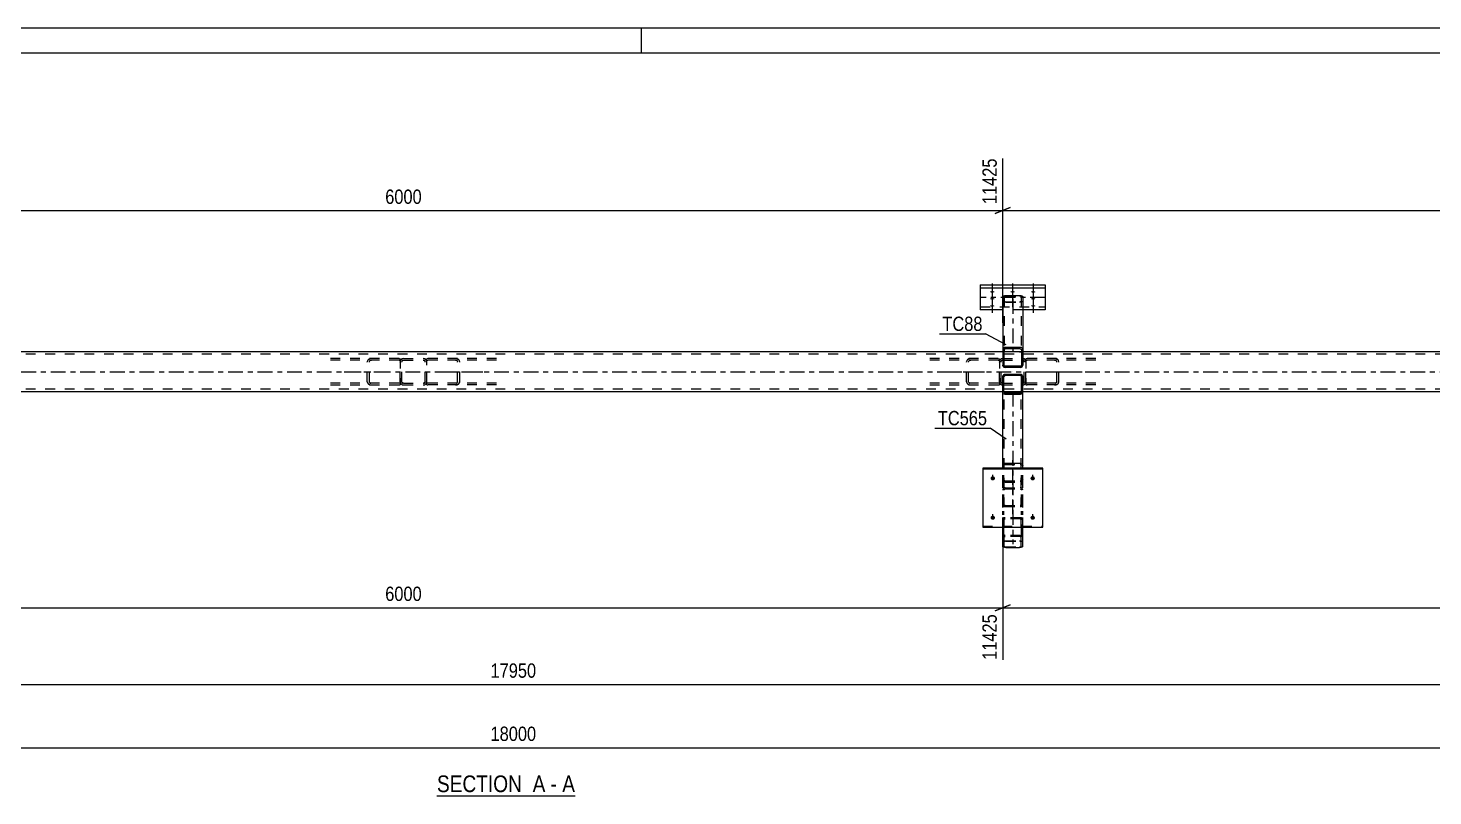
# Model space of a CAD drawing. Header units: millimetres. Extents: x 0 to 1189, y 0 to 841.
# Drawn here: x 436.2 to 717.5, y 687.3 to 841 of the extents above; entities that cross this region are included whole.
import ezdxf

# ---------------------------------------------------------------- set-up
doc = ezdxf.new("R2010")
doc.units = ezdxf.units.MM
doc.linetypes.add('DXK_LINE_DOT2', pattern=[3.9198, 1.9599, -1.9599])
doc.linetypes.add('DXK_LINE_DOT3', pattern=[5.9187, 2.979, -0.9799, 0.9799, -0.9799])
doc.styles.add('Arial Narrow', font='ARIALN.TTF', dxfattribs={"height": 0.2})

# ---------------------------------------------------------------- blocks, each defined once
blk = doc.blocks.new('Unknown-405118385-1163')
at = {"color": 5, "linetype": 'Continuous'}
for p, q in [((1189, 841), (0, 841)), ((559, 836), (559, 841)), ((1184, 836), (5, 836))]:
    blk.add_line(p, q, dxfattribs=at)
blk = doc.blocks.new('Unknown-405118385-12 - 3258')
at = {"color": 6, "linetype": 'Continuous'}
blk.add_line((518.04, 687.27), (545.69, 687.27), dxfattribs=at)
at = {"color": 0, "linetype": 'Continuous'}
blk.add_wipeout([(536.15, 688.02), (536.15, 691.52), (518.04, 691.52), (518.04, 688.02)], dxfattribs=at)
at = {"color": 7, "linetype": 'Continuous', "style": 'Arial Narrow'}
blk.add_text('SECTION ', height=3.34, dxfattribs=at).set_placement((518.04, 688.02))
at = {"color": 0, "linetype": 'Continuous'}
blk.add_wipeout([(539.75, 688.02), (539.75, 691.52), (537.2, 691.52), (537.2, 688.02)], dxfattribs=at)
blk.add_wipeout([(542.08, 688.02), (542.08, 691.52), (540.8, 691.52), (540.8, 688.02)], dxfattribs=at)
at = {"color": 7, "linetype": 'Continuous', "style": 'Arial Narrow'}
blk.add_text('A', height=3.34, dxfattribs=at).set_placement((537.2, 688.02))
at = {"color": 0, "linetype": 'Continuous'}
blk.add_wipeout([(545.69, 688.02), (545.69, 691.52), (543.13, 691.52), (543.13, 688.02)], dxfattribs=at)
at = {"color": 7, "linetype": 'Continuous', "style": 'Arial Narrow'}
for s, p in [('-', (540.8, 688.02)), ('A', (543.13, 688.02))]:
    blk.add_text(s, height=3.34, dxfattribs=at).set_placement(p)
blk = doc.blocks.new('Part-405118385-3451 - 3258')
at = {"color": 7, "linetype": 'DXK_LINE_DOT2'}
for p, q in [((631.34, 739.64), (631.34, 744.31)), ((631.48, 742.83), (631.37, 742.69)), ((631.63, 742.93), (631.48, 742.83)), ((631.58, 739.64), (631.58, 744.31)), ((631.82, 742.97), (631.63, 742.93)), ((631.65, 742.67), (631.73, 742.72)), ((631.73, 742.72), (631.82, 742.74)), ((634.86, 742.97), (631.82, 742.97)), ((634.86, 742.74), (631.82, 742.74)), ((635.04, 742.93), (634.86, 742.97)), ((634.86, 742.74), (634.95, 742.72)), ((634.95, 742.72), (635.03, 742.67)), ((635.2, 742.83), (635.04, 742.93)), ((635.1, 739.64), (635.1, 744.31)), ((635.3, 742.69), (635.2, 742.83)), ((635.34, 739.64), (635.34, 744.31)), ((631.37, 742.69), (631.34, 742.51)), ((631.58, 742.51), (631.6, 742.6)), ((631.6, 742.6), (631.65, 742.67)), ((635.03, 742.67), (635.08, 742.6)), ((635.08, 742.6), (635.1, 742.51)), ((635.34, 742.51), (635.3, 742.69)), ((631.34, 739.64), (631.37, 739.47)), ((631.37, 739.47), (631.48, 739.32)), ((631.48, 739.32), (631.63, 739.22)), ((631.6, 739.56), (631.58, 739.64)), ((631.65, 739.48), (631.6, 739.56)), ((631.63, 739.22), (631.82, 739.19)), ((631.73, 739.43), (631.65, 739.48)), ((631.82, 739.42), (631.73, 739.43)), ((634.86, 739.42), (631.82, 739.42)), ((634.86, 739.19), (631.82, 739.19)), ((634.95, 739.43), (634.86, 739.42)), ((634.86, 739.19), (635.04, 739.22)), ((635.03, 739.48), (634.95, 739.43)), ((635.08, 739.56), (635.03, 739.48)), ((635.04, 739.22), (635.2, 739.32)), ((635.1, 739.64), (635.08, 739.56)), ((635.2, 739.32), (635.3, 739.47)), ((635.3, 739.47), (635.34, 739.64))]:
    blk.add_line(p, q, dxfattribs=at)
blk = doc.blocks.new('Part-405118385-3390 - 3258')
at = {"color": 7, "linetype": 'DXK_LINE_DOT2'}
for p, q in [((630.75, 774.44), (630.7, 774.2)), ((630.7, 770.2), (630.7, 774.2)), ((631.02, 774.2), (631.04, 774.32)), ((631.02, 770.2), (631.02, 774.2)), ((631.34, 774.84), (631.09, 774.79)), ((631.22, 774.49), (631.34, 774.52)), ((631.34, 774.84), (635.34, 774.84)), ((631.34, 774.52), (635.34, 774.52)), ((635.58, 774.79), (635.34, 774.84)), ((635.34, 774.52), (635.46, 774.49)), ((635.63, 774.32), (635.66, 774.2)), ((635.66, 770.2), (635.66, 774.2)), ((635.98, 774.2), (635.93, 774.44)), ((635.98, 770.2), (635.98, 774.2)), ((630.7, 770.2), (630.75, 769.95)), ((631.04, 770.07), (631.02, 770.2)), ((631.09, 769.6), (631.34, 769.56)), ((631.34, 769.88), (631.22, 769.9)), ((631.34, 769.88), (635.34, 769.88)), ((631.34, 769.56), (635.34, 769.56)), ((635.46, 769.9), (635.34, 769.88)), ((635.34, 769.56), (635.58, 769.6)), ((635.66, 770.2), (635.63, 770.07)), ((635.93, 769.95), (635.98, 770.2))]:
    blk.add_line(p, q, dxfattribs=at)
at = {"color": 7, "linetype": 'DXK_LINE_DOT3'}
blk.add_line((633.34, 772.2), (633.34, 772.2), dxfattribs=at)
at = {"color": 7, "linetype": 'DXK_LINE_DOT2'}
for centre, radius, start, end in [((631.34, 774.2), 0.64, 112.5, 157.5), ((631.34, 774.2), 0.32, 112.5, 157.5), ((635.34, 774.2), 0.32, 22.5, 67.5), ((635.34, 774.2), 0.64, 22.5, 67.5), ((631.34, 770.2), 0.64, 202.5, 247.5), ((631.34, 770.2), 0.32, 202.5, 247.5), ((635.34, 770.2), 0.32, 292.5, 337.5), ((635.34, 770.2), 0.64, 292.5, 337.5)]:
    blk.add_arc(centre, radius, start, end, dxfattribs=at)
blk = doc.blocks.new('Part-405118385-3275 - 3258')
at = {"color": 2, "linetype": 'Continuous'}
for p, q in [((626.84, 789.61), (639.84, 789.61)), ((626.84, 789.61), (626.84, 784.57)), ((626.84, 789.01), (639.84, 789.01)), ((639.84, 789.61), (639.84, 784.57)), ((631.34, 784.57), (626.84, 784.57)), ((639.84, 784.57), (635.34, 784.57))]:
    blk.add_line(p, q, dxfattribs=at)
at = {"color": 7, "linetype": 'DXK_LINE_DOT3'}
blk.add_line((639.84, 787.09), (626.84, 787.09), dxfattribs=at)
at = {"color": 7, "linetype": 'DXK_LINE_DOT2'}
for p, q in [((626.84, 785.17), (639.84, 785.17)), ((635.34, 784.57), (631.34, 784.57))]:
    blk.add_line(p, q, dxfattribs=at)
blk = doc.blocks.new('Bolt-405118385-3293 - 3258')
at = {"linetype": 'Continuous'}
for points in [[(629.24, 788.34), (629.33, 788.34), (629.42, 788.33), (629.5, 788.31), (629.56, 788.29), (629.62, 788.27), (629.66, 788.24), (629.68, 788.21), (629.68, 788.17), (629.66, 788.14), (629.62, 788.12), (629.56, 788.09), (629.5, 788.07), (629.42, 788.05), (629.33, 788.04), (629.24, 788.04), (629.15, 788.04), (629.06, 788.05), (628.98, 788.07), (628.91, 788.09), (628.86, 788.12), (628.82, 788.14), (628.8, 788.17), (628.8, 788.21), (628.82, 788.24), (628.86, 788.27), (628.91, 788.29), (628.98, 788.31), (629.06, 788.33), (629.15, 788.34)], [(633.32, 788.34), (633.41, 788.34), (633.5, 788.33), (633.58, 788.31), (633.64, 788.29), (633.7, 788.27), (633.74, 788.24), (633.76, 788.21), (633.76, 788.17), (633.74, 788.14), (633.7, 788.12), (633.64, 788.09), (633.58, 788.07), (633.5, 788.05), (633.41, 788.04), (633.32, 788.04), (633.23, 788.04), (633.14, 788.05), (633.06, 788.07), (632.99, 788.09), (632.94, 788.12), (632.9, 788.14), (632.88, 788.17), (632.88, 788.21), (632.9, 788.24), (632.94, 788.27), (632.99, 788.29), (633.06, 788.31), (633.14, 788.33), (633.23, 788.34)], [(637.44, 788.34), (637.53, 788.34), (637.62, 788.33), (637.7, 788.31), (637.76, 788.29), (637.82, 788.27), (637.86, 788.24), (637.88, 788.21), (637.88, 788.17), (637.86, 788.14), (637.82, 788.12), (637.76, 788.09), (637.7, 788.07), (637.62, 788.05), (637.53, 788.04), (637.44, 788.04), (637.35, 788.04), (637.26, 788.05), (637.18, 788.07), (637.11, 788.09), (637.06, 788.12), (637.02, 788.14), (637, 788.17), (637, 788.21), (637.02, 788.24), (637.06, 788.27), (637.11, 788.29), (637.18, 788.31), (637.26, 788.33), (637.35, 788.34)], [(629.24, 786.95), (629.33, 786.94), (629.42, 786.93), (629.5, 786.92), (629.56, 786.9), (629.62, 786.87), (629.66, 786.84), (629.68, 786.81), (629.68, 786.78), (629.66, 786.75), (629.62, 786.72), (629.56, 786.69), (629.5, 786.67), (629.42, 786.66), (629.33, 786.65), (629.24, 786.64), (629.15, 786.65), (629.06, 786.66), (628.98, 786.67), (628.91, 786.69), (628.86, 786.72), (628.82, 786.75), (628.8, 786.78), (628.8, 786.81), (628.82, 786.84), (628.86, 786.87), (628.91, 786.9), (628.98, 786.92), (629.06, 786.93), (629.15, 786.94)], [(629.24, 785.54), (629.33, 785.53), (629.42, 785.52), (629.5, 785.51), (629.56, 785.49), (629.62, 785.46), (629.66, 785.43), (629.68, 785.4), (629.68, 785.37), (629.66, 785.34), (629.62, 785.31), (629.56, 785.29), (629.5, 785.26), (629.42, 785.25), (629.33, 785.24), (629.24, 785.24), (629.15, 785.24), (629.06, 785.25), (628.98, 785.26), (628.91, 785.29), (628.86, 785.31), (628.82, 785.34), (628.8, 785.37), (628.8, 785.4), (628.82, 785.43), (628.86, 785.46), (628.91, 785.49), (628.98, 785.51), (629.06, 785.52), (629.15, 785.53)], [(637.44, 786.95), (637.53, 786.94), (637.62, 786.93), (637.7, 786.92), (637.76, 786.9), (637.82, 786.87), (637.86, 786.84), (637.88, 786.81), (637.88, 786.78), (637.86, 786.75), (637.82, 786.72), (637.76, 786.69), (637.7, 786.67), (637.62, 786.66), (637.53, 786.65), (637.44, 786.64), (637.35, 786.65), (637.26, 786.66), (637.18, 786.67), (637.11, 786.69), (637.06, 786.72), (637.02, 786.75), (637, 786.78), (637, 786.81), (637.02, 786.84), (637.06, 786.87), (637.11, 786.9), (637.18, 786.92), (637.26, 786.93), (637.35, 786.94)], [(637.44, 785.54), (637.53, 785.53), (637.62, 785.52), (637.7, 785.51), (637.76, 785.49), (637.82, 785.46), (637.86, 785.43), (637.88, 785.4), (637.88, 785.37), (637.86, 785.34), (637.82, 785.31), (637.76, 785.29), (637.7, 785.26), (637.62, 785.25), (637.53, 785.24), (637.44, 785.24), (637.35, 785.24), (637.26, 785.25), (637.18, 785.26), (637.11, 785.29), (637.06, 785.31), (637.02, 785.34), (637, 785.37), (637, 785.4), (637.02, 785.43), (637.06, 785.46), (637.11, 785.49), (637.18, 785.51), (637.26, 785.52), (637.35, 785.53)]]:
    blk.add_hatch(color=1, dxfattribs=at).paths.add_polyline_path(points)
at = {"color": 1, "linetype": 'Continuous'}
for p, q in [((629.24, 789.88), (629.24, 786.76)), ((629.24, 788.49), (629.24, 785.37)), ((633.32, 789.88), (633.32, 786.76)), ((637.44, 789.88), (637.44, 786.76)), ((637.44, 788.49), (637.44, 785.37)), ((629.24, 787.08), (629.24, 783.96)), ((637.44, 787.08), (637.44, 783.96))]:
    blk.add_line(p, q, dxfattribs=at)
at = {"color": 1, "linetype": 'DXK_LINE_DOT2'}
blk.add_line((633.32, 787.08), (633.32, 783.96), dxfattribs=at)
blk = doc.blocks.new('Part-405118385-3330 - 3258')
at = {"color": 2, "linetype": 'Continuous'}
for p, q in [((631.34, 787.25), (631.39, 787.34)), ((631.34, 787.25), (631.34, 776.58)), ((631.39, 787.34), (631.53, 787.41)), ((631.53, 787.41), (631.73, 787.46)), ((631.73, 787.46), (631.98, 787.47)), ((631.98, 787.47), (634.7, 787.47)), ((634.7, 787.47), (634.94, 787.46)), ((634.94, 787.46), (635.15, 787.41)), ((635.15, 787.41), (635.29, 787.34)), ((635.29, 787.34), (635.34, 787.25)), ((635.34, 787.25), (635.34, 776.2)), ((634.7, 776.2), (631.58, 776.2)), ((635.1, 776.2), (634.7, 776.2)), ((635.34, 776.2), (635.34, 776.2))]:
    blk.add_line(p, q, dxfattribs=at)
at = {"color": 7, "linetype": 'DXK_LINE_DOT2'}
for p, q in [((631.39, 786.24), (631.34, 786.32)), ((631.53, 786.17), (631.39, 786.24)), ((631.73, 786.12), (631.53, 786.17)), ((631.68, 787.3), (631.66, 787.25)), ((631.66, 787.25), (631.66, 777.02)), ((631.66, 786.32), (631.68, 786.28)), ((631.75, 787.33), (631.68, 787.3)), ((631.68, 786.28), (631.75, 786.25)), ((631.98, 786.1), (631.73, 786.12)), ((631.86, 787.35), (631.75, 787.33)), ((631.75, 786.25), (631.86, 786.22)), ((631.98, 787.36), (631.86, 787.35)), ((631.86, 786.22), (631.98, 786.21)), ((631.98, 787.36), (634.7, 787.36)), ((631.98, 786.21), (634.7, 786.21)), ((631.98, 786.1), (634.7, 786.1)), ((634.82, 787.35), (634.7, 787.36)), ((634.7, 786.21), (634.82, 786.22)), ((634.94, 786.12), (634.7, 786.1)), ((634.92, 787.33), (634.82, 787.35)), ((634.82, 786.22), (634.92, 786.25)), ((634.99, 787.3), (634.92, 787.33)), ((634.92, 786.25), (634.94, 786.26)), ((634.94, 786.26), (634.99, 786.28)), ((635.15, 786.17), (634.94, 786.12)), ((635.02, 787.25), (634.99, 787.3)), ((634.99, 786.28), (635.02, 786.32)), ((635.02, 787.25), (635.02, 776.2)), ((635.29, 786.24), (635.15, 786.17)), ((635.34, 786.32), (635.29, 786.24)), ((631.34, 776.58), (631.34, 776.2)), ((631.66, 777.02), (631.66, 776.2)), ((631.58, 776.2), (631.34, 776.2)), ((634.7, 776.2), (634.94, 776.2)), ((634.99, 776.2), (635.02, 776.2)), ((635.34, 776.2), (635.1, 776.2))]:
    blk.add_line(p, q, dxfattribs=at)
at = {"color": 7, "linetype": 'DXK_LINE_DOT3'}
blk.add_line((633.34, 786.79), (633.34, 776.2), dxfattribs=at)
blk = doc.blocks.new('Part-405118385-41544 - 3258')
at = {"color": 7, "linetype": 'DXK_LINE_DOT3'}
blk.add_line((633.34, 743.65), (633.34, 755.41), dxfattribs=at)
at = {"color": 2, "linetype": 'Continuous'}
for p, q in [((631.34, 753.42), (631.37, 753.59)), ((631.34, 752.9), (631.34, 753.42)), ((631.37, 753.59), (631.48, 753.74)), ((631.48, 753.74), (631.63, 753.84)), ((631.63, 753.84), (631.82, 753.87)), ((631.82, 753.87), (634.86, 753.87)), ((634.86, 753.87), (635.04, 753.84)), ((635.04, 753.84), (635.2, 753.74)), ((635.2, 753.74), (635.3, 753.59)), ((635.3, 753.59), (635.34, 753.42)), ((635.34, 752.9), (635.34, 753.42))]:
    blk.add_line(p, q, dxfattribs=at)
at = {"color": 7, "linetype": 'DXK_LINE_DOT2'}
for p, q in [((631.34, 745.64), (631.34, 752.9)), ((631.6, 753.51), (631.58, 753.42)), ((631.58, 745.64), (631.58, 753.42)), ((631.65, 753.58), (631.6, 753.51)), ((631.73, 753.63), (631.65, 753.58)), ((631.82, 753.64), (631.73, 753.63)), ((631.82, 753.64), (634.86, 753.64)), ((634.95, 753.63), (634.86, 753.64)), ((635.03, 753.58), (634.95, 753.63)), ((635.08, 753.51), (635.03, 753.58)), ((635.1, 753.42), (635.08, 753.51)), ((635.1, 745.64), (635.1, 753.42)), ((635.34, 745.64), (635.34, 752.9)), ((631.37, 750.39), (631.34, 750.56)), ((631.37, 748.67), (631.34, 748.5)), ((631.48, 750.24), (631.37, 750.39)), ((631.48, 748.82), (631.37, 748.67)), ((631.63, 750.15), (631.48, 750.24)), ((631.63, 748.92), (631.48, 748.82)), ((631.58, 750.56), (631.6, 750.48)), ((631.58, 748.5), (631.6, 748.59)), ((631.6, 750.48), (631.65, 750.4)), ((631.6, 748.59), (631.65, 748.66)), ((631.82, 750.11), (631.63, 750.15)), ((631.82, 748.95), (631.63, 748.92)), ((631.65, 750.4), (631.73, 750.35)), ((631.65, 748.66), (631.73, 748.71)), ((631.73, 750.35), (631.82, 750.34)), ((631.73, 748.71), (631.82, 748.73)), ((631.82, 750.34), (634.86, 750.34)), ((631.82, 750.11), (634.86, 750.11)), ((631.82, 748.95), (634.86, 748.95)), ((631.82, 748.73), (634.86, 748.73)), ((634.86, 750.34), (634.95, 750.35)), ((635.04, 750.15), (634.86, 750.11)), ((635.04, 748.92), (634.86, 748.95)), ((634.86, 748.73), (634.95, 748.71)), ((634.95, 750.35), (635.03, 750.4)), ((634.95, 748.71), (635.03, 748.66)), ((635.03, 750.4), (635.08, 750.48)), ((635.03, 748.66), (635.08, 748.59)), ((635.2, 750.24), (635.04, 750.15)), ((635.2, 748.82), (635.04, 748.92)), ((635.08, 750.48), (635.1, 750.56)), ((635.08, 748.59), (635.1, 748.5)), ((635.3, 750.39), (635.2, 750.24)), ((635.3, 748.67), (635.2, 748.82)), ((635.34, 750.56), (635.3, 750.39)), ((635.34, 748.5), (635.3, 748.67)), ((631.34, 745.64), (631.37, 745.47)), ((631.6, 745.56), (631.58, 745.64)), ((631.65, 745.48), (631.6, 745.56)), ((635.08, 745.56), (635.03, 745.48)), ((635.1, 745.64), (635.08, 745.56)), ((635.3, 745.47), (635.34, 745.64)), ((631.37, 745.47), (631.48, 745.32)), ((631.48, 745.32), (631.63, 745.23)), ((631.63, 745.23), (631.82, 745.19)), ((631.73, 745.44), (631.65, 745.48)), ((631.82, 745.42), (631.73, 745.44)), ((631.82, 745.42), (634.86, 745.42)), ((631.82, 745.19), (634.86, 745.19)), ((634.95, 745.44), (634.86, 745.42)), ((634.86, 745.19), (635.04, 745.23)), ((635.03, 745.48), (634.95, 745.44)), ((635.04, 745.23), (635.2, 745.32)), ((635.2, 745.32), (635.3, 745.47))]:
    blk.add_line(p, q, dxfattribs=at)
blk = doc.blocks.new('Part-405118385-3377 - 3258')
at = {"color": 7, "linetype": 'DXK_LINE_DOT2'}
for p, q in [((892.34, 775.72), (174.34, 775.72)), ((635.34, 776.2), (631.34, 776.2)), ((892.34, 768.68), (174.34, 768.68)), ((635.34, 768.2), (631.34, 768.2))]:
    blk.add_line(p, q, dxfattribs=at)
at = {"color": 2, "linetype": 'Continuous'}
for p, q in [((631.34, 776.2), (395.34, 776.2)), ((871.34, 776.2), (635.34, 776.2)), ((631.34, 768.2), (395.34, 768.2)), ((871.34, 768.2), (635.34, 768.2))]:
    blk.add_line(p, q, dxfattribs=at)
at = {"color": 7, "linetype": 'DXK_LINE_DOT3'}
blk.add_line((174.34, 772.2), (892.34, 772.2), dxfattribs=at)
blk = doc.blocks.new('Part-405118385-3381 - 3258')
at = {"color": 7, "linetype": 'DXK_LINE_DOT2'}
for p, q in [((630.44, 774.84), (616.71, 774.84)), ((630.44, 774.52), (616.71, 774.52)), ((624.14, 774.44), (624.07, 774.2)), ((624.07, 770.2), (624.07, 774.2)), ((624.51, 774.2), (624.54, 774.32)), ((624.51, 770.2), (624.51, 774.2)), ((624.95, 774.84), (624.61, 774.79)), ((624.78, 774.49), (624.95, 774.52)), ((630.44, 774.84), (630.7, 774.8)), ((630.44, 774.52), (630.61, 774.49)), ((630.61, 774.49), (630.7, 774.45)), ((630.7, 774.8), (630.7, 769.59)), ((630.44, 769.88), (616.71, 769.88)), ((616.71, 769.56), (630.44, 769.56)), ((624.07, 770.2), (624.14, 769.95)), ((624.54, 770.07), (624.51, 770.2)), ((624.61, 769.6), (624.95, 769.56)), ((624.95, 769.88), (624.78, 769.9)), ((630.61, 769.9), (630.44, 769.88)), ((630.44, 769.56), (630.7, 769.59)), ((630.7, 769.94), (630.61, 769.9))]:
    blk.add_line(p, q, dxfattribs=at)
at = {"color": 7, "linetype": 'DXK_LINE_DOT3'}
blk.add_line((619.46, 772.2), (627.7, 772.2), dxfattribs=at)
at = {"color": 7, "linetype": 'DXK_LINE_DOT2'}
for centre, radius, start, end in [((624.82, 774.01), 0.802, 104.5547, 147.5896), ((624.88, 774.1), 0.401, 104.5547, 147.5896), ((624.82, 770.38), 0.802, 212.4104, 255.4453), ((624.88, 770.29), 0.401, 212.4104, 255.4453)]:
    blk.add_arc(centre, radius, start, end, dxfattribs=at)
blk = doc.blocks.new('Part-405118385-3389 - 3258')
at = {"color": 7, "linetype": 'DXK_LINE_DOT2'}
for p, q in [((510.75, 774.44), (510.7, 774.2)), ((510.7, 770.2), (510.7, 774.2)), ((511.02, 774.2), (511.04, 774.32)), ((511.02, 770.2), (511.02, 774.2)), ((511.34, 774.84), (511.09, 774.79)), ((511.22, 774.49), (511.34, 774.52)), ((511.34, 774.84), (515.34, 774.84)), ((511.34, 774.52), (515.34, 774.52)), ((515.58, 774.79), (515.34, 774.84)), ((515.34, 774.52), (515.46, 774.49)), ((515.63, 774.32), (515.66, 774.2)), ((515.66, 770.2), (515.66, 774.2)), ((515.98, 774.2), (515.93, 774.44)), ((515.98, 770.2), (515.98, 774.2)), ((510.7, 770.2), (510.75, 769.95)), ((511.04, 770.07), (511.02, 770.2)), ((511.09, 769.6), (511.34, 769.56)), ((511.34, 769.88), (511.22, 769.9)), ((511.34, 769.88), (515.34, 769.88)), ((511.34, 769.56), (515.34, 769.56)), ((515.46, 769.9), (515.34, 769.88)), ((515.34, 769.56), (515.58, 769.6)), ((515.66, 770.2), (515.63, 770.07)), ((515.93, 769.95), (515.98, 770.2))]:
    blk.add_line(p, q, dxfattribs=at)
at = {"color": 7, "linetype": 'DXK_LINE_DOT3'}
blk.add_line((513.34, 772.2), (513.34, 772.2), dxfattribs=at)
at = {"color": 7, "linetype": 'DXK_LINE_DOT2'}
for centre, radius, start, end in [((511.34, 774.2), 0.64, 112.5, 157.5), ((511.34, 774.2), 0.32, 112.5, 157.5), ((515.34, 774.2), 0.32, 22.5, 67.5), ((515.34, 774.2), 0.64, 22.5, 67.5), ((511.34, 770.2), 0.64, 202.5, 247.5), ((511.34, 770.2), 0.32, 202.5, 247.5), ((515.34, 770.2), 0.32, 292.5, 337.5), ((515.34, 770.2), 0.64, 292.5, 337.5)]:
    blk.add_arc(centre, radius, start, end, dxfattribs=at)
blk = doc.blocks.new('Part-405118385-3391 - 3258')
at = {"color": 7, "linetype": 'DXK_LINE_DOT2'}
for p, q in [((516.23, 774.84), (515.98, 774.8)), ((515.98, 769.59), (515.98, 774.8)), ((515.98, 774.45), (516.07, 774.49)), ((516.07, 774.49), (516.23, 774.52)), ((529.97, 774.84), (516.23, 774.84)), ((529.97, 774.52), (516.23, 774.52)), ((522.06, 774.79), (521.73, 774.84)), ((521.73, 774.52), (521.89, 774.49)), ((522.13, 774.32), (522.17, 774.2)), ((522.17, 770.2), (522.17, 774.2)), ((522.6, 774.2), (522.54, 774.44)), ((522.6, 770.2), (522.6, 774.2)), ((516.07, 769.9), (515.98, 769.94)), ((515.98, 769.59), (516.23, 769.56)), ((516.23, 769.88), (516.07, 769.9)), ((529.97, 769.88), (516.23, 769.88)), ((529.97, 769.56), (516.23, 769.56)), ((521.89, 769.9), (521.73, 769.88)), ((521.73, 769.56), (522.06, 769.6)), ((522.17, 770.2), (522.13, 770.07)), ((522.54, 769.95), (522.6, 770.2))]:
    blk.add_line(p, q, dxfattribs=at)
at = {"color": 7, "linetype": 'DXK_LINE_DOT3'}
blk.add_line((518.98, 772.2), (527.22, 772.2), dxfattribs=at)
at = {"color": 7, "linetype": 'DXK_LINE_DOT2'}
for centre, radius, start, end in [((521.79, 774.1), 0.401, 32.4104, 75.4453), ((521.86, 774.01), 0.802, 32.4104, 75.4453), ((521.79, 770.29), 0.401, 284.5547, 327.5896), ((521.86, 770.38), 0.802, 284.5547, 327.5896)]:
    blk.add_arc(centre, radius, start, end, dxfattribs=at)
blk = doc.blocks.new('Part-405118385-3405 - 3258')
at = {"color": 7, "linetype": 'DXK_LINE_DOT2'}
for p, q in [((636.23, 774.84), (635.98, 774.8)), ((635.98, 774.8), (635.98, 769.59)), ((635.98, 774.45), (636.07, 774.49)), ((636.07, 774.49), (636.23, 774.52)), ((649.97, 774.84), (636.23, 774.84)), ((649.97, 774.52), (636.23, 774.52)), ((642.06, 774.79), (641.73, 774.84)), ((641.73, 774.52), (641.89, 774.49)), ((642.13, 774.32), (642.17, 774.2)), ((642.17, 770.2), (642.17, 774.2)), ((642.6, 774.2), (642.54, 774.44)), ((642.6, 770.2), (642.6, 774.2)), ((636.07, 769.9), (635.98, 769.94)), ((635.98, 769.59), (636.23, 769.56)), ((636.23, 769.88), (636.07, 769.9)), ((649.97, 769.88), (636.23, 769.88)), ((649.97, 769.56), (636.23, 769.56)), ((641.89, 769.9), (641.73, 769.88)), ((641.73, 769.56), (642.06, 769.6)), ((642.17, 770.2), (642.13, 770.07)), ((642.54, 769.95), (642.6, 770.2))]:
    blk.add_line(p, q, dxfattribs=at)
at = {"color": 7, "linetype": 'DXK_LINE_DOT3'}
blk.add_line((638.98, 772.2), (647.22, 772.2), dxfattribs=at)
at = {"color": 7, "linetype": 'DXK_LINE_DOT2'}
for centre, radius, start, end in [((641.79, 774.1), 0.401, 32.4105, 75.4453), ((641.86, 774.01), 0.802, 32.4105, 75.4453), ((641.79, 770.29), 0.401, 284.5547, 327.5895), ((641.86, 770.38), 0.802, 284.5547, 327.5895)]:
    blk.add_arc(centre, radius, start, end, dxfattribs=at)
blk = doc.blocks.new('Part-405118385-3410 - 3258')
at = {"color": 7, "linetype": 'DXK_LINE_DOT2'}
for p, q in [((510.44, 774.84), (496.71, 774.84)), ((510.44, 774.52), (496.71, 774.52)), ((504.14, 774.44), (504.07, 774.2)), ((504.07, 770.2), (504.07, 774.2)), ((504.51, 774.2), (504.54, 774.32)), ((504.51, 770.2), (504.51, 774.2)), ((504.95, 774.84), (504.61, 774.79)), ((504.78, 774.49), (504.95, 774.52)), ((510.44, 774.84), (510.7, 774.8)), ((510.44, 774.52), (510.61, 774.49)), ((510.61, 774.49), (510.7, 774.45)), ((510.7, 774.8), (510.7, 769.59)), ((510.44, 769.88), (496.71, 769.88)), ((496.71, 769.56), (510.44, 769.56)), ((504.07, 770.2), (504.14, 769.95)), ((504.54, 770.07), (504.51, 770.2)), ((504.61, 769.6), (504.95, 769.56)), ((504.95, 769.88), (504.78, 769.9)), ((510.61, 769.9), (510.44, 769.88)), ((510.44, 769.56), (510.7, 769.59)), ((510.7, 769.94), (510.61, 769.9))]:
    blk.add_line(p, q, dxfattribs=at)
at = {"color": 7, "linetype": 'DXK_LINE_DOT3'}
blk.add_line((499.46, 772.2), (507.7, 772.2), dxfattribs=at)
at = {"color": 7, "linetype": 'DXK_LINE_DOT2'}
for centre, radius, start, end in [((504.82, 774.01), 0.802, 104.5547, 147.5896), ((504.88, 774.1), 0.401, 104.5547, 147.5896), ((504.82, 770.38), 0.802, 212.4104, 255.4453), ((504.88, 770.29), 0.401, 212.4104, 255.4453)]:
    blk.add_arc(centre, radius, start, end, dxfattribs=at)
blk = doc.blocks.new('Bolt-405118385-41556 - 3258')
at = {"linetype": 'Continuous'}
for points in [[(629.34, 751.27), (629.43, 751.26), (629.52, 751.23), (629.6, 751.19), (629.67, 751.13), (629.72, 751.06), (629.76, 750.98), (629.78, 750.9), (629.78, 750.81), (629.76, 750.73), (629.72, 750.65), (629.67, 750.58), (629.6, 750.52), (629.52, 750.48), (629.43, 750.45), (629.34, 750.44), (629.25, 750.45), (629.16, 750.48), (629.08, 750.52), (629.01, 750.58), (628.96, 750.65), (628.92, 750.73), (628.9, 750.81), (628.9, 750.9), (628.92, 750.98), (628.96, 751.06), (629.01, 751.13), (629.08, 751.19), (629.16, 751.23), (629.25, 751.26)], [(629.34, 743.38), (629.43, 743.37), (629.52, 743.34), (629.6, 743.3), (629.67, 743.24), (629.72, 743.17), (629.76, 743.09), (629.78, 743.01), (629.78, 742.92), (629.76, 742.83), (629.72, 742.76), (629.67, 742.69), (629.6, 742.63), (629.52, 742.58), (629.43, 742.56), (629.34, 742.55), (629.25, 742.56), (629.16, 742.58), (629.08, 742.63), (629.01, 742.69), (628.96, 742.76), (628.92, 742.83), (628.9, 742.92), (628.9, 743.01), (628.92, 743.09), (628.96, 743.17), (629.01, 743.24), (629.08, 743.3), (629.16, 743.34), (629.25, 743.37)]]:
    blk.add_hatch(color=1, dxfattribs=at).paths.add_polyline_path(points)
at = {"color": 1, "linetype": 'Continuous'}
for p, q in [((629.34, 750.51), (629.34, 751.58)), ((629.34, 742.62), (629.34, 743.69))]:
    blk.add_line(p, q, dxfattribs=at)
blk = doc.blocks.new('Part-405118385-3462 - 3258')
at = {"color": 7, "linetype": 'DXK_LINE_DOT2'}
for p, q in [((631.58, 768.2), (631.34, 768.2)), ((631.34, 768.14), (631.34, 768.2)), ((631.66, 737.22), (631.66, 768.2)), ((634.7, 768.2), (635.34, 768.2)), ((634.92, 768.2), (634.94, 768.2)), ((634.99, 768.2), (635.02, 768.2)), ((635.02, 737.22), (635.02, 768.2)), ((635.34, 768.14), (635.34, 768.2)), ((631.34, 741.08), (631.34, 753.42)), ((635.34, 741.08), (635.34, 753.42)), ((631.34, 738.15), (631.39, 738.23)), ((631.39, 738.23), (631.53, 738.3)), ((631.53, 738.3), (631.73, 738.35)), ((631.68, 738.19), (631.66, 738.15)), ((631.66, 737.22), (631.68, 737.18)), ((631.75, 738.23), (631.68, 738.19)), ((631.68, 737.18), (631.75, 737.14)), ((631.73, 738.35), (631.98, 738.37)), ((631.86, 738.25), (631.75, 738.23)), ((631.75, 737.14), (631.86, 737.12)), ((631.98, 738.26), (631.86, 738.25)), ((631.86, 737.12), (631.98, 737.11)), ((631.98, 738.37), (634.7, 738.37)), ((631.98, 738.26), (634.7, 738.26)), ((631.98, 737.11), (634.7, 737.11)), ((634.7, 738.37), (634.94, 738.35)), ((634.82, 738.25), (634.7, 738.26)), ((634.7, 737.11), (634.82, 737.12)), ((634.92, 738.23), (634.82, 738.25)), ((634.82, 737.12), (634.92, 737.14)), ((634.92, 738.23), (634.94, 738.22)), ((634.92, 737.14), (634.99, 737.18)), ((634.94, 738.35), (635.15, 738.3)), ((634.94, 738.22), (634.99, 738.19)), ((635.02, 738.15), (634.99, 738.19)), ((634.99, 737.18), (635.02, 737.22)), ((635.15, 738.3), (635.29, 738.23)), ((635.29, 738.23), (635.34, 738.15))]:
    blk.add_line(p, q, dxfattribs=at)
at = {"color": 2, "linetype": 'Continuous'}
for p, q in [((631.34, 753.42), (631.34, 768.14)), ((635.1, 768.2), (631.58, 768.2)), ((635.34, 753.42), (635.34, 768.14)), ((631.34, 737.22), (631.34, 741.08)), ((635.34, 737.22), (635.34, 741.08)), ((631.39, 737.13), (631.34, 737.22)), ((631.53, 737.06), (631.39, 737.13)), ((635.29, 737.13), (635.15, 737.06)), ((635.34, 737.22), (635.29, 737.13)), ((631.73, 737.02), (631.53, 737.06)), ((631.98, 737), (631.73, 737.02)), ((631.98, 737), (634.7, 737)), ((634.94, 737.02), (634.7, 737)), ((635.15, 737.06), (634.94, 737.02))]:
    blk.add_line(p, q, dxfattribs=at)
at = {"color": 7, "linetype": 'DXK_LINE_DOT3'}
blk.add_line((633.34, 768.2), (633.34, 737.68), dxfattribs=at)
blk = doc.blocks.new('Part-405118385-41545 - 3258')
at = {"color": 2, "linetype": 'Continuous'}
for p, q in [((639.34, 752.9), (627.34, 752.9)), ((627.34, 752.9), (627.34, 741.08)), ((627.34, 752.74), (639.34, 752.74)), ((639.34, 741.08), (639.34, 752.9)), ((627.34, 741.08), (639.34, 741.08))]:
    blk.add_line(p, q, dxfattribs=at)
at = {"color": 7, "linetype": 'DXK_LINE_DOT2'}
blk.add_line((627.34, 741.25), (639.34, 741.25), dxfattribs=at)
blk = doc.blocks.new('Part-405118385-41550 - 3258')
at = {"color": 2, "linetype": 'Continuous'}
for p, q in [((631.37, 776.76), (631.34, 776.57)), ((631.34, 776.57), (631.34, 773.53)), ((631.48, 776.91), (631.37, 776.76)), ((631.63, 777.02), (631.48, 776.91)), ((631.58, 776.57), (631.59, 776.66)), ((631.58, 776.57), (631.58, 773.53)), ((631.59, 776.66), (631.65, 776.74)), ((631.82, 777.05), (631.63, 777.02)), ((631.65, 776.74), (631.72, 776.79)), ((631.72, 776.79), (631.82, 776.81)), ((634.86, 777.05), (631.82, 777.05)), ((634.86, 776.81), (631.82, 776.81)), ((635.04, 777.02), (634.86, 777.05)), ((634.86, 776.81), (634.95, 776.79)), ((634.95, 776.79), (635.03, 776.74)), ((635.08, 776.66), (635.03, 776.74)), ((635.2, 776.91), (635.04, 777.02)), ((635.1, 776.57), (635.08, 776.66)), ((635.1, 776.57), (635.1, 773.53)), ((635.2, 776.91), (635.3, 776.76)), ((635.3, 776.76), (635.34, 776.57)), ((635.34, 776.57), (635.34, 773.53)), ((631.34, 773.53), (631.37, 773.35)), ((631.37, 773.35), (631.48, 773.19)), ((631.48, 773.19), (631.63, 773.09)), ((631.58, 773.53), (631.59, 773.44)), ((631.59, 773.44), (631.65, 773.36)), ((631.63, 773.09), (631.82, 773.05)), ((631.72, 773.31), (631.65, 773.36)), ((631.82, 773.29), (631.72, 773.31)), ((634.86, 773.29), (631.82, 773.29)), ((634.86, 773.05), (631.82, 773.05)), ((634.95, 773.31), (634.86, 773.29)), ((634.86, 773.05), (635.04, 773.09)), ((635.03, 773.36), (634.95, 773.31)), ((635.08, 773.44), (635.03, 773.36)), ((635.04, 773.09), (635.2, 773.19)), ((635.1, 773.53), (635.08, 773.44)), ((635.2, 773.19), (635.3, 773.35)), ((635.3, 773.35), (635.34, 773.53))]:
    blk.add_line(p, q, dxfattribs=at)
at = {"color": 7, "linetype": 'DXK_LINE_DOT2'}
for p, q in [((631.58, 776.2), (631.34, 776.2)), ((631.34, 776.2), (631.58, 776.2)), ((635.34, 776.2), (635.1, 776.2)), ((635.1, 776.2), (635.34, 776.2)), ((631.37, 773.35), (631.34, 773.53)), ((631.82, 773.05), (631.63, 773.09)), ((635.04, 773.09), (634.86, 773.05)), ((635.34, 773.53), (635.3, 773.35))]:
    blk.add_line(p, q, dxfattribs=at)
for centre, start, end in [((631.82, 773.53), 202.5, 247.5), ((634.86, 773.53), 292.5, 337.5)]:
    blk.add_arc(centre, 0.48, start, end, dxfattribs=at)
blk = doc.blocks.new('Part-405118385-41551 - 3258')
at = {"color": 2, "linetype": 'Continuous'}
for p, q in [((631.37, 771.37), (631.34, 771.18)), ((631.34, 768.14), (631.34, 771.18)), ((631.48, 771.52), (631.37, 771.37)), ((631.63, 771.63), (631.48, 771.52)), ((631.6, 771.27), (631.58, 771.18)), ((631.58, 768.14), (631.58, 771.18)), ((631.65, 771.35), (631.6, 771.27)), ((631.82, 771.66), (631.63, 771.63)), ((631.73, 771.4), (631.65, 771.35)), ((631.82, 771.42), (631.73, 771.4)), ((634.86, 771.66), (631.82, 771.66)), ((634.86, 771.42), (631.82, 771.42)), ((635.04, 771.63), (634.86, 771.66)), ((634.95, 771.4), (634.86, 771.42)), ((635.03, 771.35), (634.95, 771.4)), ((635.08, 771.27), (635.03, 771.35)), ((635.2, 771.52), (635.04, 771.63)), ((635.1, 771.18), (635.08, 771.27)), ((635.1, 768.14), (635.1, 771.18)), ((635.3, 771.37), (635.2, 771.52)), ((635.34, 771.18), (635.3, 771.37)), ((635.34, 768.14), (635.34, 771.18)), ((631.37, 767.96), (631.34, 768.14)), ((631.58, 768.14), (631.6, 768.05)), ((631.6, 768.05), (631.65, 767.97)), ((635.03, 767.97), (635.08, 768.05)), ((635.08, 768.05), (635.1, 768.14)), ((635.34, 768.14), (635.3, 767.96)), ((631.48, 767.8), (631.37, 767.96)), ((631.63, 767.7), (631.48, 767.8)), ((631.82, 767.66), (631.63, 767.7)), ((631.65, 767.97), (631.73, 767.92)), ((631.73, 767.92), (631.82, 767.9)), ((634.86, 767.9), (631.82, 767.9)), ((634.86, 767.66), (631.82, 767.66)), ((634.86, 767.9), (634.95, 767.92)), ((635.04, 767.7), (634.86, 767.66)), ((634.95, 767.92), (635.03, 767.97)), ((635.2, 767.8), (635.04, 767.7)), ((635.3, 767.96), (635.2, 767.8))]:
    blk.add_line(p, q, dxfattribs=at)
at = {"color": 7, "linetype": 'DXK_LINE_DOT2'}
for p, q in [((631.34, 771.18), (631.37, 771.37)), ((631.63, 771.63), (631.82, 771.66)), ((634.86, 771.66), (635.04, 771.63)), ((635.3, 771.37), (635.34, 771.18)), ((631.58, 768.2), (631.34, 768.2)), ((635.34, 768.2), (635.1, 768.2))]:
    blk.add_line(p, q, dxfattribs=at)
for centre, start, end in [((631.82, 771.18), 112.5, 157.5), ((634.86, 771.18), 22.5, 67.5)]:
    blk.add_arc(centre, 0.48, start, end, dxfattribs=at)
blk = doc.blocks.new('Bolt-405118385-41557 - 3258')
at = {"linetype": 'Continuous'}
for points in [[(637.34, 751.27), (637.43, 751.26), (637.52, 751.23), (637.6, 751.19), (637.67, 751.13), (637.72, 751.06), (637.76, 750.98), (637.78, 750.9), (637.78, 750.81), (637.76, 750.73), (637.72, 750.65), (637.67, 750.58), (637.6, 750.52), (637.52, 750.48), (637.43, 750.45), (637.34, 750.44), (637.25, 750.45), (637.16, 750.48), (637.08, 750.52), (637.01, 750.58), (636.96, 750.65), (636.92, 750.73), (636.9, 750.81), (636.9, 750.9), (636.92, 750.98), (636.96, 751.06), (637.01, 751.13), (637.08, 751.19), (637.16, 751.23), (637.25, 751.26)], [(637.34, 743.38), (637.43, 743.37), (637.52, 743.34), (637.6, 743.3), (637.67, 743.24), (637.72, 743.17), (637.76, 743.09), (637.78, 743.01), (637.78, 742.92), (637.76, 742.83), (637.72, 742.76), (637.67, 742.69), (637.6, 742.63), (637.52, 742.58), (637.43, 742.56), (637.34, 742.55), (637.25, 742.56), (637.16, 742.58), (637.08, 742.63), (637.01, 742.69), (636.96, 742.76), (636.92, 742.83), (636.9, 742.92), (636.9, 743.01), (636.92, 743.09), (636.96, 743.17), (637.01, 743.24), (637.08, 743.3), (637.16, 743.34), (637.25, 743.37)]]:
    blk.add_hatch(color=1, dxfattribs=at).paths.add_polyline_path(points)
at = {"color": 1, "linetype": 'Continuous'}
for p, q in [((637.34, 750.51), (637.34, 751.58)), ((637.34, 742.62), (637.34, 743.69))]:
    blk.add_line(p, q, dxfattribs=at)
blk = doc.blocks.new('StraightDimension-405118385-3469 - 3258')
at = {"color": 7, "linetype": 'Continuous'}
blk.add_line((173.34, 696.92), (893.34, 696.92), dxfattribs=at)
at = {"color": 0}
blk.add_wipeout([(538.51, 697.67), (538.51, 701.87), (528.17, 701.87), (528.17, 697.67)], dxfattribs=at)
at = {"color": 3, "style": 'Arial Narrow'}
blk.add_text('18000', height=2.863, dxfattribs=at).set_placement((528.77, 698.27))
blk = doc.blocks.new('StraightDimension-405118385-3499 - 3258')
at = {"color": 7, "linetype": 'Continuous'}
blk.add_line((174.34, 709.58), (892.34, 709.58), dxfattribs=at)
at = {"color": 0}
blk.add_wipeout([(538.51, 710.33), (538.51, 714.53), (528.17, 714.53), (528.17, 710.33)], dxfattribs=at)
at = {"color": 3, "style": 'Arial Narrow'}
blk.add_text('17950', height=2.863, dxfattribs=at).set_placement((528.77, 710.93))
blk = doc.blocks.new('StraightDimension-405118385-3565 - 3258')
at = {"color": 7, "linetype": 'Continuous'}
for p, q in [((631.34, 781.99), (631.34, 814.9)), ((871.34, 780.03), (871.34, 814.9)), ((632.84, 805.06), (629.84, 803.86)), ((869.84, 803.86), (872.84, 805.06)), ((631.34, 804.46), (871.34, 804.46))]:
    blk.add_line(p, q, dxfattribs=at)
at = {"color": 0, "linetype": 'Continuous'}
blk.add_wipeout([(870.74, 815.5), (866.54, 815.5), (866.54, 805.16), (870.74, 805.16)], dxfattribs=at)
at = {"color": 0}
blk.add_wipeout([(755.59, 805.21), (755.59, 809.41), (747.08, 809.41), (747.08, 805.21)], dxfattribs=at)
at = {"color": 3, "linetype": 'Continuous', "style": 'Arial Narrow'}
blk.add_text('17425', height=2.863, rotation=90.0002, dxfattribs=at).set_placement((870.14, 805.76))
at = {"color": 3, "style": 'Arial Narrow'}
blk.add_text('6000', height=2.863, dxfattribs=at).set_placement((747.68, 805.81))
blk = doc.blocks.new('StraightDimension-405118385-3583 - 3258')
at = {"color": 7, "linetype": 'Continuous'}
for p, q in [((391.34, 788.09), (391.34, 813.07)), ((631.34, 781.99), (631.34, 814.9)), ((392.84, 805.06), (389.84, 803.86)), ((629.84, 803.86), (632.84, 805.06)), ((391.34, 804.46), (631.34, 804.46))]:
    blk.add_line(p, q, dxfattribs=at)
at = {"color": 0, "linetype": 'Continuous'}
blk.add_wipeout([(630.74, 815.5), (626.54, 815.5), (626.54, 805.16), (630.74, 805.16)], dxfattribs=at)
at = {"color": 0}
blk.add_wipeout([(515.59, 805.21), (515.59, 809.41), (507.08, 809.41), (507.08, 805.21)], dxfattribs=at)
at = {"color": 3, "linetype": 'Continuous', "style": 'Arial Narrow'}
blk.add_text('11425', height=2.863, rotation=90.0002, dxfattribs=at).set_placement((630.14, 805.76))
at = {"color": 3, "style": 'Arial Narrow'}
blk.add_text('6000', height=2.863, dxfattribs=at).set_placement((507.68, 805.81))
blk = doc.blocks.new('StraightDimension-405118385-33485 - 3258')
at = {"color": 7, "linetype": 'Continuous'}
for p, q in [((631.34, 741.51), (631.34, 714.51)), ((871.34, 736), (871.34, 714.51)), ((632.84, 725.55), (629.84, 724.35)), ((631.34, 724.95), (871.34, 724.95)), ((869.84, 724.35), (872.84, 725.55))]:
    blk.add_line(p, q, dxfattribs=at)
at = {"color": 0}
blk.add_wipeout([(755.59, 725.7), (755.59, 729.9), (747.08, 729.9), (747.08, 725.7)], dxfattribs=at)
at = {"color": 0, "linetype": 'Continuous'}
blk.add_wipeout([(870.74, 724.25), (866.54, 724.25), (866.54, 713.91), (870.74, 713.91)], dxfattribs=at)
at = {"color": 3, "style": 'Arial Narrow'}
blk.add_text('6000', height=2.863, dxfattribs=at).set_placement((747.68, 726.3))
at = {"color": 3, "linetype": 'Continuous', "style": 'Arial Narrow'}
blk.add_text('17425', height=2.863, rotation=90.0002, dxfattribs=at).set_placement((870.14, 714.51))
blk = doc.blocks.new('StraightDimension-405118385-33486 - 3258')
at = {"color": 7, "linetype": 'Continuous'}
for p, q in [((631.34, 741.51), (631.34, 714.51)), ((391.34, 736), (391.34, 716.34)), ((392.84, 725.55), (389.84, 724.35)), ((391.34, 724.95), (631.34, 724.95)), ((629.84, 724.35), (632.84, 725.55))]:
    blk.add_line(p, q, dxfattribs=at)
at = {"color": 0}
blk.add_wipeout([(515.59, 725.7), (515.59, 729.9), (507.08, 729.9), (507.08, 725.7)], dxfattribs=at)
at = {"color": 0, "linetype": 'Continuous'}
blk.add_wipeout([(630.74, 724.25), (626.54, 724.25), (626.54, 713.91), (630.74, 713.91)], dxfattribs=at)
at = {"color": 3, "style": 'Arial Narrow'}
blk.add_text('6000', height=2.863, dxfattribs=at).set_placement((507.68, 726.3))
at = {"color": 3, "linetype": 'Continuous', "style": 'Arial Narrow'}
blk.add_text('11425', height=2.863, rotation=90.0002, dxfattribs=at).set_placement((630.14, 714.51))
blk = doc.blocks.new('Mark-405118385-3326 - 3258')
at = {"color": 0}
blk.add_wipeout([(627.3, 780.36), (627.3, 783.36), (619.26, 783.36), (619.26, 780.36)], dxfattribs=at)
blk.add_wipeout([(627.3, 780.36), (627.3, 783.36), (619.26, 783.36), (619.26, 780.36)], dxfattribs=at)
at = {"color": 30, "linetype": 'Continuous'}
for p in [(618.66, 779.76), (632, 777.58)]:
    blk.add_line(p, (627.9, 779.76), dxfattribs=at)
at = {"color": 3, "style": 'Arial Narrow'}
blk.add_text('TC88', height=2.863, dxfattribs=at).set_placement((619.26, 780.36))
blk = doc.blocks.new('Mark-405118385-3458 - 3258')
at = {"color": 0}
blk.add_wipeout([(628.21, 761.48), (628.21, 764.48), (618.35, 764.48), (618.35, 761.48)], dxfattribs=at)
blk.add_wipeout([(628.21, 761.48), (628.21, 764.48), (618.35, 764.48), (618.35, 761.48)], dxfattribs=at)
at = {"color": 30, "linetype": 'Continuous'}
for p in [(617.75, 760.88), (632, 758.7)]:
    blk.add_line(p, (628.81, 760.88), dxfattribs=at)
at = {"color": 3, "style": 'Arial Narrow'}
blk.add_text('TC565', height=2.863, dxfattribs=at).set_placement((618.35, 761.48))

msp = doc.modelspace()

# ---------------------------------------------------------------- block references
for name in ['Unknown-405118385-1163', 'Part-405118385-3275 - 3258', 'Bolt-405118385-3293 - 3258', 'Part-405118385-3330 - 3258', 'Part-405118385-41550 - 3258', 'Part-405118385-3377 - 3258', 'Part-405118385-3410 - 3258', 'Part-405118385-3389 - 3258', 'Part-405118385-3391 - 3258', 'Part-405118385-3381 - 3258', 'Part-405118385-3390 - 3258', 'Part-405118385-3405 - 3258', 'Part-405118385-41551 - 3258', 'Part-405118385-3462 - 3258', 'Part-405118385-41544 - 3258', 'Part-405118385-41545 - 3258', 'Bolt-405118385-41556 - 3258', 'Bolt-405118385-41557 - 3258', 'Part-405118385-3451 - 3258']:
    msp.add_blockref(name, (0, 0))

# ---------------------------------------------------------------- next in the draw order: block references
for name in ['StraightDimension-405118385-3565 - 3258', 'StraightDimension-405118385-3469 - 3258', 'Unknown-405118385-12 - 3258']:
    msp.add_blockref(name, (0, 0))

# ---------------------------------------------------------------- next in the draw order: block references
for name in ['StraightDimension-405118385-3583 - 3258', 'StraightDimension-405118385-3499 - 3258']:
    msp.add_blockref(name, (0, 0))

# ---------------------------------------------------------------- next in the draw order: block references
for name in ['Mark-405118385-3326 - 3258', 'Mark-405118385-3458 - 3258', 'StraightDimension-405118385-33485 - 3258']:
    msp.add_blockref(name, (0, 0))

# ---------------------------------------------------------------- next in the draw order: block references
msp.add_blockref('StraightDimension-405118385-33486 - 3258', (0, 0))

doc.saveas('drawing.dxf')
